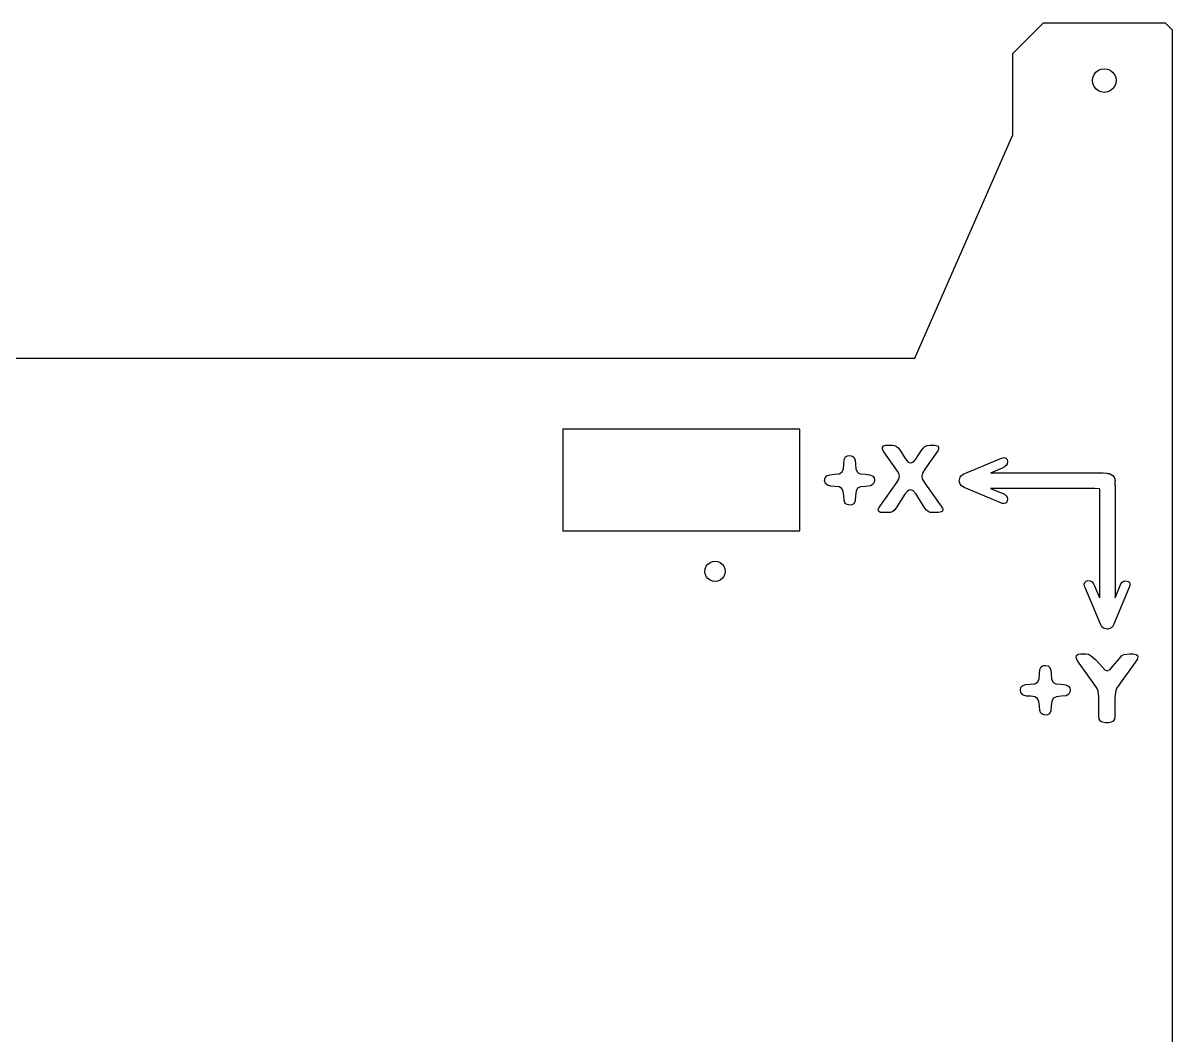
# Model space of a CAD drawing. Header units: metres. Extents: x 1019 to 1363, y 2486 to 2785.
# Drawn here: x 1192.8 to 1362.6, y 2635.4 to 2784.9 of the extents above; entities that cross this region are included whole.
import ezdxf

# ---------------------------------------------------------------- set-up
doc = ezdxf.new("R2010")
doc.units = ezdxf.units.M

msp = doc.modelspace()

# ---------------------------------------------------------------- linework, layer by layer
at = {"layer": 'COMPONENT0'}
for p, q in [((1319.8, 2722.23, 0), (1319.96, 2722.46, 0)), ((1319.83, 2721.91, 0), (1319.8, 2722.23, 0)), ((1320.03, 2721.57, 0), (1319.83, 2721.91, 0)), ((1319.96, 2722.46, 0), (1320.29, 2722.54, 0)), ((1322.05, 2718.73, 0), (1320.03, 2721.57, 0)), ((1320.29, 2722.54, 0), (1321.26, 2722.54, 0)), ((1321.26, 2722.54, 0), (1321.59, 2722.49, 0)), ((1321.59, 2722.49, 0), (1321.89, 2722.37, 0)), ((1321.89, 2722.37, 0), (1322.15, 2722.16, 0)), ((1322.15, 2722.16, 0), (1322.38, 2721.86, 0)), ((1322.38, 2721.86, 0), (1323.17, 2720.57, 0)), ((1324.75, 2720.48, 0), (1325.54, 2721.74, 0)), ((1325.54, 2721.74, 0), (1325.81, 2722.12, 0)), ((1325.81, 2722.12, 0), (1326.09, 2722.36, 0)), ((1328, 2721.74, 0), (1326.07, 2719.02, 0)), ((1326.09, 2722.36, 0), (1326.43, 2722.49, 0)), ((1326.43, 2722.49, 0), (1326.86, 2722.54, 0)), ((1326.86, 2722.54, 0), (1327.56, 2722.54, 0)), ((1327.56, 2722.54, 0), (1327.95, 2722.46, 0)), ((1327.95, 2722.46, 0), (1328.11, 2722.25, 0)), ((1328.11, 2721.99, 0), (1328, 2721.74, 0)), ((1328.11, 2722.25, 0), (1328.11, 2721.99, 0)), ((1314.04, 2719.02, 0), (1314.09, 2719.78, 0)), ((1314.09, 2719.78, 0), (1314.16, 2720.44, 0)), ((1314.16, 2720.44, 0), (1314.35, 2720.83, 0)), ((1314.35, 2720.83, 0), (1314.63, 2721, 0)), ((1314.63, 2721, 0), (1314.97, 2721.05, 0)), ((1314.97, 2721.05, 0), (1315.38, 2720.96, 0)), ((1315.38, 2720.96, 0), (1315.65, 2720.72, 0)), ((1315.65, 2720.72, 0), (1315.8, 2720.32, 0)), ((1315.8, 2720.32, 0), (1315.85, 2719.81, 0)), ((1315.85, 2719.81, 0), (1315.9, 2719.03, 0)), ((1323.17, 2720.57, 0), (1323.56, 2720.12, 0)), ((1323.56, 2720.12, 0), (1323.78, 2720, 0)), ((1323.78, 2720, 0), (1324.02, 2719.96, 0)), ((1324.02, 2719.96, 0), (1324.41, 2720.09, 0)), ((1324.41, 2720.09, 0), (1324.75, 2720.48, 0)), ((1311.27, 2717.38, 0), (1311.35, 2717.76, 0)), ((1311.35, 2717.76, 0), (1311.59, 2718.04, 0)), ((1311.59, 2718.04, 0), (1312.04, 2718.2, 0)), ((1312.04, 2718.2, 0), (1312.74, 2718.26, 0)), ((1312.74, 2718.26, 0), (1313.42, 2718.33, 0)), ((1313.42, 2718.33, 0), (1313.83, 2718.56, 0)), ((1313.83, 2718.56, 0), (1314.04, 2719.02, 0)), ((1315.9, 2719.03, 0), (1316.11, 2718.55, 0)), ((1316.11, 2718.55, 0), (1316.29, 2718.41, 0)), ((1316.29, 2718.41, 0), (1316.54, 2718.32, 0)), ((1316.54, 2718.32, 0), (1317.26, 2718.26, 0)), ((1317.26, 2718.26, 0), (1317.97, 2718.19, 0)), ((1317.97, 2718.19, 0), (1318.39, 2718, 0)), ((1318.39, 2718, 0), (1318.58, 2717.72, 0)), ((1322.22, 2718.4, 0), (1322.05, 2718.73, 0)), ((1322.21, 2717.52, 0), (1322.32, 2717.96, 0)), ((1322.32, 2717.96, 0), (1322.22, 2718.4, 0)), ((1325.74, 2718.45, 0), (1325.63, 2717.99, 0)), ((1325.63, 2717.99, 0), (1325.7, 2717.57, 0)), ((1326.07, 2719.02, 0), (1325.74, 2718.45, 0)), ((1311.38, 2716.91, 0), (1311.27, 2717.38, 0)), ((1311.69, 2716.64, 0), (1311.38, 2716.91, 0)), ((1312.17, 2716.51, 0), (1311.69, 2716.64, 0)), ((1312.8, 2716.47, 0), (1312.17, 2716.51, 0)), ((1313.43, 2716.39, 0), (1312.8, 2716.47, 0)), ((1313.82, 2716.15, 0), (1313.43, 2716.39, 0)), ((1314.02, 2715.72, 0), (1313.82, 2716.15, 0)), ((1316.14, 2716.2, 0), (1315.92, 2715.77, 0)), ((1316.59, 2716.41, 0), (1316.14, 2716.2, 0)), ((1317.32, 2716.47, 0), (1316.59, 2716.41, 0)), ((1318.03, 2716.56, 0), (1317.32, 2716.47, 0)), ((1318.43, 2716.78, 0), (1318.03, 2716.56, 0)), ((1318.6, 2717.08, 0), (1318.43, 2716.78, 0)), ((1318.58, 2717.72, 0), (1318.64, 2717.41, 0)), ((1318.64, 2717.41, 0), (1318.6, 2717.08, 0)), ((1319.44, 2713.51, 0), (1321.94, 2717.03, 0)), ((1321.94, 2717.03, 0), (1322.21, 2717.52, 0)), ((1325.7, 2717.57, 0), (1326.07, 2716.94, 0)), ((1326.07, 2716.94, 0), (1328.09, 2714.09, 0)), ((1314.09, 2715.06, 0), (1314.02, 2715.72, 0)), ((1314.14, 2714.37, 0), (1314.09, 2715.06, 0)), ((1314.31, 2713.97, 0), (1314.14, 2714.37, 0)), ((1315.85, 2715.09, 0), (1315.78, 2714.32, 0)), ((1315.92, 2715.77, 0), (1315.85, 2715.09, 0)), ((1323.14, 2715.32, 0), (1321.94, 2713.45, 0)), ((1323.52, 2715.78, 0), (1323.14, 2715.32, 0)), ((1323.74, 2715.9, 0), (1323.52, 2715.78, 0)), ((1323.99, 2715.94, 0), (1323.74, 2715.9, 0)), ((1324.36, 2715.81, 0), (1323.99, 2715.94, 0)), ((1324.78, 2715.32, 0), (1324.36, 2715.81, 0)), ((1326.07, 2713.27, 0), (1324.78, 2715.32, 0)), ((1314.58, 2713.78, 0), (1314.31, 2713.97, 0)), ((1314.97, 2713.71, 0), (1314.58, 2713.78, 0)), ((1315.29, 2713.74, 0), (1314.97, 2713.71, 0)), ((1315.58, 2713.9, 0), (1315.29, 2713.74, 0)), ((1315.78, 2714.32, 0), (1315.58, 2713.9, 0)), ((1319.2, 2712.97, 0), (1319.24, 2713.18, 0)), ((1319.3, 2712.78, 0), (1319.2, 2712.97, 0)), ((1319.24, 2713.18, 0), (1319.33, 2713.35, 0)), ((1319.52, 2712.64, 0), (1319.3, 2712.78, 0)), ((1319.33, 2713.35, 0), (1319.44, 2713.51, 0)), ((1321.33, 2712.77, 0), (1321, 2712.63, 0)), ((1321.63, 2713.03, 0), (1321.33, 2712.77, 0)), ((1321.94, 2713.45, 0), (1321.63, 2713.03, 0)), ((1326.31, 2712.98, 0), (1326.07, 2713.27, 0)), ((1326.58, 2712.77, 0), (1326.31, 2712.98, 0)), ((1326.88, 2712.64, 0), (1326.58, 2712.77, 0)), ((1328.09, 2714.09, 0), (1328.47, 2713.54, 0)), ((1328.55, 2712.7, 0), (1328.09, 2712.6, 0)), ((1328.47, 2713.54, 0), (1328.66, 2713.25, 0)), ((1328.67, 2712.83, 0), (1328.55, 2712.7, 0)), ((1328.66, 2713.25, 0), (1328.71, 2713.11, 0)), ((1328.71, 2713.01, 0), (1328.67, 2712.83, 0)), ((1328.71, 2713.11, 0), (1328.71, 2713.01, 0)), ((1319.79, 2712.6, 0), (1319.52, 2712.64, 0)), ((1320.65, 2712.6, 0), (1319.79, 2712.6, 0)), ((1321, 2712.63, 0), (1320.65, 2712.6, 0)), ((1327.21, 2712.6, 0), (1326.88, 2712.64, 0)), ((1328.09, 2712.6, 0), (1327.21, 2712.6, 0))]:
    msp.add_line(p, q, dxfattribs=at)
at = {"layer": 'COMPONENT4'}
for p, q in [((1348.41, 2691.2, 0), (1348.47, 2691.51, 0)), ((1348.65, 2690.7, 0), (1348.41, 2691.2, 0)), ((1348.47, 2691.51, 0), (1348.73, 2691.68, 0)), ((1351.34, 2686.92, 0), (1348.65, 2690.7, 0)), ((1348.73, 2691.68, 0), (1349.06, 2691.73, 0)), ((1349.06, 2691.73, 0), (1349.85, 2691.73, 0)), ((1349.85, 2691.73, 0), (1350.25, 2691.67, 0)), ((1350.25, 2691.67, 0), (1350.71, 2691.41, 0)), ((1350.71, 2691.41, 0), (1351.34, 2690.85, 0)), ((1351.34, 2690.85, 0), (1352.24, 2689.87, 0)), ((1353.85, 2689.9, 0), (1354.86, 2691.11, 0)), ((1354.86, 2691.11, 0), (1355.15, 2691.46, 0)), ((1355.15, 2691.46, 0), (1355.48, 2691.63, 0)), ((1355.48, 2691.63, 0), (1356.36, 2691.73, 0)), ((1356.36, 2691.73, 0), (1356.83, 2691.73, 0)), ((1356.83, 2691.73, 0), (1357.31, 2691.64, 0)), ((1357.42, 2690.88, 0), (1357.09, 2690.41, 0)), ((1357.31, 2691.64, 0), (1357.48, 2691.51, 0)), ((1357.53, 2691.29, 0), (1357.42, 2690.88, 0)), ((1357.48, 2691.51, 0), (1357.53, 2691.29, 0)), ((1343, 2688.77, 0), (1343.07, 2689.43, 0)), ((1343.07, 2689.43, 0), (1343.27, 2689.81, 0)), ((1343.27, 2689.81, 0), (1343.54, 2689.99, 0)), ((1343.54, 2689.99, 0), (1343.88, 2690.03, 0)), ((1343.88, 2690.03, 0), (1344.29, 2689.95, 0)), ((1344.29, 2689.95, 0), (1344.56, 2689.7, 0)), ((1344.56, 2689.7, 0), (1344.71, 2689.31, 0)), ((1344.71, 2689.31, 0), (1344.76, 2688.8, 0)), ((1352.24, 2689.87, 0), (1352.67, 2689.36, 0)), ((1352.67, 2689.36, 0), (1353.03, 2689.25, 0)), ((1353.03, 2689.25, 0), (1353.44, 2689.41, 0)), ((1353.44, 2689.41, 0), (1353.85, 2689.9, 0)), ((1357.09, 2690.41, 0), (1354.72, 2687.13, 0)), ((1340.5, 2687.03, 0), (1340.95, 2687.19, 0)), ((1340.95, 2687.19, 0), (1341.65, 2687.25, 0)), ((1341.65, 2687.25, 0), (1342.33, 2687.31, 0)), ((1342.33, 2687.31, 0), (1342.74, 2687.55, 0)), ((1342.74, 2687.55, 0), (1342.95, 2688.01, 0)), ((1342.95, 2688.01, 0), (1343, 2688.77, 0)), ((1344.76, 2688.8, 0), (1344.81, 2688.02, 0)), ((1344.81, 2688.02, 0), (1345.02, 2687.54, 0)), ((1345.02, 2687.54, 0), (1345.2, 2687.4, 0)), ((1345.2, 2687.4, 0), (1345.45, 2687.31, 0)), ((1345.45, 2687.31, 0), (1346.17, 2687.25, 0)), ((1346.17, 2687.25, 0), (1346.88, 2687.18, 0)), ((1340.19, 2686.37, 0), (1340.27, 2686.75, 0)), ((1340.29, 2685.9, 0), (1340.19, 2686.37, 0)), ((1340.27, 2686.75, 0), (1340.5, 2687.03, 0)), ((1340.6, 2685.63, 0), (1340.29, 2685.9, 0)), ((1341.08, 2685.5, 0), (1340.6, 2685.63, 0)), ((1341.71, 2685.46, 0), (1341.08, 2685.5, 0)), ((1346.95, 2685.55, 0), (1346.23, 2685.46, 0)), ((1346.88, 2687.18, 0), (1347.3, 2686.98, 0)), ((1347.34, 2685.77, 0), (1346.95, 2685.55, 0)), ((1347.3, 2686.98, 0), (1347.5, 2686.71, 0)), ((1347.51, 2686.07, 0), (1347.34, 2685.77, 0)), ((1347.5, 2686.71, 0), (1347.55, 2686.4, 0)), ((1347.55, 2686.4, 0), (1347.51, 2686.07, 0)), ((1351.53, 2686.6, 0), (1351.34, 2686.92, 0)), ((1351.67, 2686.2, 0), (1351.53, 2686.6, 0)), ((1351.75, 2685.79, 0), (1351.67, 2686.2, 0)), ((1351.78, 2685.43, 0), (1351.75, 2685.79, 0)), ((1354.25, 2686.08, 0), (1354.16, 2685.19, 0)), ((1354.41, 2686.61, 0), (1354.25, 2686.08, 0)), ((1354.72, 2687.13, 0), (1354.41, 2686.61, 0)), ((1342.34, 2685.38, 0), (1341.71, 2685.46, 0)), ((1342.73, 2685.14, 0), (1342.34, 2685.38, 0)), ((1342.93, 2684.71, 0), (1342.73, 2685.14, 0)), ((1343, 2684.05, 0), (1342.93, 2684.71, 0)), ((1343.06, 2683.36, 0), (1343, 2684.05, 0)), ((1344.76, 2684.08, 0), (1344.69, 2683.3, 0)), ((1344.83, 2684.76, 0), (1344.76, 2684.08, 0)), ((1345.06, 2685.19, 0), (1344.83, 2684.76, 0)), ((1345.5, 2685.4, 0), (1345.06, 2685.19, 0)), ((1346.23, 2685.46, 0), (1345.5, 2685.4, 0)), ((1351.78, 2682.53, 0), (1351.78, 2685.43, 0)), ((1354.16, 2685.19, 0), (1354.16, 2682.53, 0)), ((1343.22, 2682.96, 0), (1343.06, 2683.36, 0)), ((1343.5, 2682.77, 0), (1343.22, 2682.96, 0)), ((1343.88, 2682.7, 0), (1343.5, 2682.77, 0)), ((1344.2, 2682.73, 0), (1343.88, 2682.7, 0)), ((1344.49, 2682.89, 0), (1344.2, 2682.73, 0)), ((1344.69, 2683.3, 0), (1344.49, 2682.89, 0)), ((1351.84, 2682.1, 0), (1351.78, 2682.53, 0)), ((1352.03, 2681.8, 0), (1351.84, 2682.1, 0)), ((1354.1, 2682.1, 0), (1353.92, 2681.8, 0)), ((1354.16, 2682.53, 0), (1354.1, 2682.1, 0)), ((1352.33, 2681.62, 0), (1352.03, 2681.8, 0)), ((1352.75, 2681.56, 0), (1352.33, 2681.62, 0)), ((1353.19, 2681.56, 0), (1352.75, 2681.56, 0)), ((1353.62, 2681.62, 0), (1353.19, 2681.56, 0)), ((1353.92, 2681.8, 0), (1353.62, 2681.62, 0))]:
    msp.add_line(p, q, dxfattribs=at)
at = {"layer": 'GROUP0'}
for p, q in [((1343.59, 2784.93, 0), (1339.08, 2780.43, 0)), ((1343.59, 2784.93, 0), (1361.59, 2784.93, 0)), ((1361.59, 2784.93, 0), (1362.59, 2783.93, 0)), ((1362.59, 2783.93, 0), (1362.59, 2486.93, 0)), ((1339.08, 2768.43, 0), (1339.08, 2780.43, 0)), ((1350.9, 2776.88, 0), (1351.07, 2777.3, 0)), ((1351.07, 2777.3, 0), (1351.35, 2777.66, 0)), ((1351.35, 2777.66, 0), (1351.71, 2777.94, 0)), ((1351.71, 2777.94, 0), (1352.13, 2778.12, 0)), ((1352.13, 2778.12, 0), (1352.59, 2778.18, 0)), ((1352.59, 2778.18, 0), (1353.04, 2778.12, 0)), ((1353.04, 2778.12, 0), (1353.46, 2777.94, 0)), ((1353.46, 2777.94, 0), (1353.82, 2777.66, 0)), ((1353.82, 2777.66, 0), (1354.1, 2777.3, 0)), ((1354.1, 2777.3, 0), (1354.28, 2776.88, 0)), ((1350.84, 2776.43, 0), (1350.9, 2776.88, 0)), ((1350.9, 2775.97, 0), (1350.84, 2776.43, 0)), ((1351.07, 2775.55, 0), (1350.9, 2775.97, 0)), ((1351.35, 2775.19, 0), (1351.07, 2775.55, 0)), ((1354.1, 2775.55, 0), (1353.82, 2775.19, 0)), ((1354.28, 2775.97, 0), (1354.1, 2775.55, 0)), ((1354.28, 2776.88, 0), (1354.34, 2776.43, 0)), ((1354.34, 2776.43, 0), (1354.28, 2775.97, 0)), ((1351.71, 2774.91, 0), (1351.35, 2775.19, 0)), ((1352.13, 2774.74, 0), (1351.71, 2774.91, 0)), ((1352.59, 2774.68, 0), (1352.13, 2774.74, 0)), ((1353.04, 2774.74, 0), (1352.59, 2774.68, 0)), ((1353.46, 2774.91, 0), (1353.04, 2774.74, 0)), ((1353.82, 2775.19, 0), (1353.46, 2774.91, 0)), ((1324.58, 2735.43, 0), (1339.08, 2768.43, 0)), ((1056.59, 2735.43, 0), (1324.58, 2735.43, 0)), ((1307.59, 2724.93, 0), (1272.59, 2724.93, 0)), ((1272.59, 2724.93, 0), (1272.59, 2709.92, 0)), ((1307.59, 2709.92, 0), (1307.59, 2724.93, 0)), ((1272.59, 2709.92, 0), (1307.59, 2709.92, 0)), ((1293.59, 2703.92, 0), (1293.64, 2704.31, 0)), ((1293.64, 2704.31, 0), (1293.79, 2704.67, 0)), ((1293.79, 2704.67, 0), (1294.03, 2704.99, 0)), ((1294.03, 2704.99, 0), (1294.34, 2705.22, 0)), ((1294.34, 2705.22, 0), (1294.7, 2705.37, 0)), ((1294.7, 2705.37, 0), (1295.09, 2705.42, 0)), ((1295.09, 2705.42, 0), (1295.48, 2705.37, 0)), ((1295.48, 2705.37, 0), (1295.84, 2705.22, 0)), ((1295.84, 2705.22, 0), (1296.15, 2704.99, 0)), ((1296.15, 2704.99, 0), (1296.39, 2704.67, 0)), ((1296.39, 2704.67, 0), (1296.54, 2704.31, 0)), ((1296.54, 2704.31, 0), (1296.59, 2703.92, 0)), ((1293.64, 2703.54, 0), (1293.59, 2703.92, 0)), ((1293.79, 2703.17, 0), (1293.64, 2703.54, 0)), ((1294.03, 2702.86, 0), (1293.79, 2703.17, 0)), ((1294.34, 2702.63, 0), (1294.03, 2702.86, 0)), ((1294.7, 2702.48, 0), (1294.34, 2702.63, 0)), ((1295.09, 2702.42, 0), (1294.7, 2702.48, 0)), ((1295.48, 2702.48, 0), (1295.09, 2702.42, 0)), ((1295.84, 2702.63, 0), (1295.48, 2702.48, 0)), ((1296.15, 2702.86, 0), (1295.84, 2702.63, 0)), ((1296.39, 2703.17, 0), (1296.15, 2702.86, 0)), ((1296.54, 2703.54, 0), (1296.39, 2703.17, 0)), ((1296.59, 2703.92, 0), (1296.54, 2703.54, 0))]:
    msp.add_line(p, q, dxfattribs=at)
at = {"layer": 'GROUP1'}
for p, q in [((1331.76, 2718.26, 0), (1337.39, 2720.63, 0)), ((1337.39, 2720.63, 0), (1337.75, 2720.72, 0)), ((1337.75, 2720.72, 0), (1338.04, 2720.64, 0)), ((1338.1, 2719.56, 0), (1337.85, 2719.34, 0)), ((1338.04, 2720.64, 0), (1338.24, 2720.44, 0)), ((1338.25, 2719.82, 0), (1338.1, 2719.56, 0)), ((1338.24, 2720.44, 0), (1338.3, 2720.16, 0)), ((1338.3, 2720.16, 0), (1338.25, 2719.82, 0)), ((1331.15, 2717.26, 0), (1331.29, 2717.84, 0)), ((1331.29, 2717.84, 0), (1331.48, 2718.09, 0)), ((1331.48, 2718.09, 0), (1331.76, 2718.26, 0)), ((1337.51, 2719.17, 0), (1335.76, 2718.43, 0)), ((1352.43, 2718.43, 0), (1335.76, 2718.43, 0)), ((1337.85, 2719.34, 0), (1337.51, 2719.17, 0)), ((1353.06, 2718.4, 0), (1352.43, 2718.43, 0)), ((1353.06, 2718.4, 0), (1353.35, 2718.37, 0)), ((1353.35, 2718.37, 0), (1353.62, 2718.25, 0)), ((1353.62, 2718.25, 0), (1353.85, 2718.08, 0)), ((1353.85, 2718.08, 0), (1354.03, 2717.85, 0)), ((1354.03, 2717.85, 0), (1354.14, 2717.58, 0)), ((1331.28, 2716.79, 0), (1331.15, 2717.26, 0)), ((1331.5, 2716.54, 0), (1331.28, 2716.79, 0)), ((1331.88, 2716.32, 0), (1331.5, 2716.54, 0)), ((1337.42, 2714.01, 0), (1331.88, 2716.32, 0)), ((1335.76, 2716.15, 0), (1337.83, 2715.31, 0)), ((1351.19, 2716.15, 0), (1335.76, 2716.15, 0)), ((1351.89, 2716.13, 0), (1351.19, 2716.15, 0)), ((1351.89, 2716.13, 0), (1351.89, 2700.02, 0)), ((1354.14, 2717.58, 0), (1354.18, 2717.29, 0)), ((1354.18, 2716.59, 0), (1354.18, 2717.29, 0)), ((1354.18, 2716.59, 0), (1354.18, 2700.02, 0)), ((1337.83, 2715.31, 0), (1338.07, 2715.1, 0)), ((1338.07, 2715.1, 0), (1338.22, 2714.86, 0)), ((1338.27, 2714.59, 0), (1338.18, 2714.16, 0)), ((1338.22, 2714.86, 0), (1338.27, 2714.59, 0)), ((1337.57, 2713.96, 0), (1337.42, 2714.01, 0)), ((1337.8, 2713.94, 0), (1337.57, 2713.96, 0)), ((1338.04, 2714, 0), (1337.8, 2713.94, 0)), ((1338.18, 2714.16, 0), (1338.04, 2714, 0)), ((1349.69, 2702.3, 0), (1349.89, 2702.49, 0)), ((1349.89, 2702.49, 0), (1350.16, 2702.56, 0)), ((1350.16, 2702.56, 0), (1350.5, 2702.5, 0)), ((1350.5, 2702.5, 0), (1350.77, 2702.35, 0)), ((1355.23, 2702.33, 0), (1355.47, 2702.48, 0)), ((1355.47, 2702.48, 0), (1355.73, 2702.53, 0)), ((1355.73, 2702.53, 0), (1356.17, 2702.44, 0)), ((1349.6, 2702.01, 0), (1349.69, 2702.3, 0)), ((1349.69, 2701.65, 0), (1349.6, 2702.01, 0)), ((1352.07, 2696.02, 0), (1349.69, 2701.65, 0)), ((1350.77, 2702.35, 0), (1350.98, 2702.1, 0)), ((1350.98, 2702.1, 0), (1351.16, 2701.76, 0)), ((1351.16, 2701.76, 0), (1351.89, 2700.02, 0)), ((1356.32, 2701.68, 0), (1354, 2696.13, 0)), ((1354.18, 2700.02, 0), (1355.01, 2702.08, 0)), ((1355.01, 2702.08, 0), (1355.23, 2702.33, 0)), ((1356.17, 2702.44, 0), (1356.33, 2702.3, 0)), ((1356.37, 2701.82, 0), (1356.32, 2701.68, 0)), ((1356.33, 2702.3, 0), (1356.38, 2702.06, 0)), ((1356.38, 2702.06, 0), (1356.37, 2701.82, 0)), ((1352.24, 2695.73, 0), (1352.07, 2696.02, 0)), ((1352.49, 2695.54, 0), (1352.24, 2695.73, 0)), ((1353.78, 2695.75, 0), (1353.53, 2695.53, 0)), ((1354, 2696.13, 0), (1353.78, 2695.75, 0)), ((1353.06, 2695.4, 0), (1352.49, 2695.54, 0)), ((1353.53, 2695.53, 0), (1353.06, 2695.4, 0))]:
    msp.add_line(p, q, dxfattribs=at)

doc.saveas('drawing.dxf')
